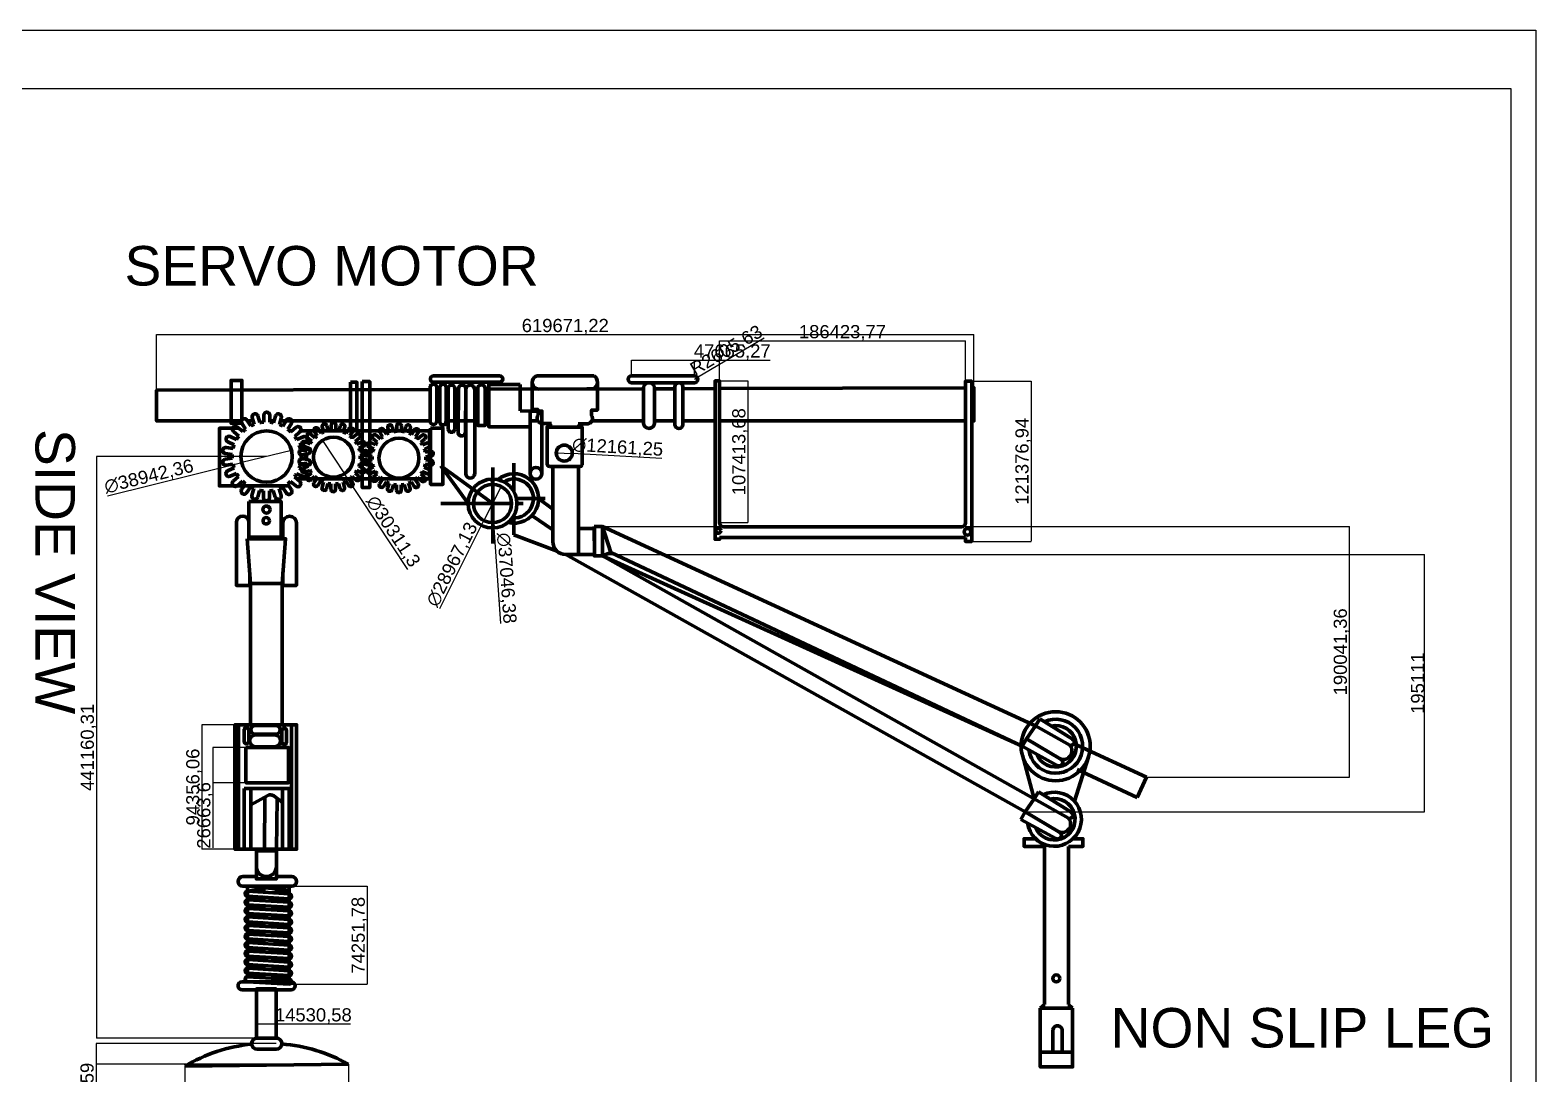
# Model space of a CAD drawing. Header units: millimetres. Extents: x -95389 to 2217635, y -840323 to 355267.
# Drawn here: x 1075869 to 2217635, y -436452 to 355267 of the extents above; entities that cross this region are included whole.
import ezdxf

# ---------------------------------------------------------------- set-up
doc = ezdxf.new("R2010")
doc.units = ezdxf.units.MM
doc.linetypes.add('CENTER', pattern=[50.8, 31.75, -6.35, 6.35, -6.35])
doc.layers.add('DIMENSION', color=2, linetype='Continuous')
doc.layers.add('MAIN FRAM', color=3, linetype='Continuous', lineweight=106)
doc.layers.add('REFRENCE', color=1, linetype='CENTER', lineweight=30)
doc.styles.get("Standard").update_dxf_attribs({"font": 'arial.ttf'})
doc.dimstyles.new('ISO-25', dxfattribs={"dimtxt": 10000, "dimasz": 2.5, "dimexe": 1.25, "dimexo": 0.625, "dimtad": 1, "dimtxsty": 'Standard', "dimcen": 2.5, "dimclrd": 1, "dimclrt": 3, "dimadec": 0, "dimazin": 0, "dimtfac": 1, "dimtmove": 0, "dimatfit": 3, "dimfxl": 1, "dimarcsym": 0})

# ---------------------------------------------------------------- blocks, each defined once
blk = doc.blocks.new('*U31')
at = {"layer": 'MAIN FRAM'}
for p, q in [((-2269, 3784), (-2269, -1515)), ((2269, 3763), (2269, -1515))]:
    blk.add_line(p, q, dxfattribs=at)
blk.add_arc((0, -1515), 2269, 180, 0, dxfattribs=at)
blk = doc.blocks.new('*U32')
at = {"layer": 'MAIN FRAM', "color": 0, "linetype": 'ByBlock', "lineweight": -2, "transparency": 16777216}
for p, rotation in [((919791, 543883), 229.090909090909), ((926238, 549425), 212.7272727272727), ((933986, 552926), 196.3636363636363), ((942406, 554102), 180), ((950816, 552858), 163.6363636363637), ((958535, 549296), 147.2727272727273), ((915166, 536750), 245.4545454545454), ((964938, 543703), 130.909090909091), ((969506, 536532), 114.5454545454546), ((912738, 528602), 261.8181818181818), ((971868, 528365), 98.1818181818182), ((912704, 520100), 278.1818181818181), ((915066, 511933), 294.5454545454544), ((969407, 511716), 65.45454545454547), ((971834, 519863), 81.81818181818183), ((919634, 504763), 310.9090909090909), ((926037, 499170), 327.2727272727272), ((958334, 499040), 32.72727272727271), ((964781, 504582), 49.09090909090907), ((933756, 495607), 343.6363636363637), ((950586, 495539), 16.36363636363635)]:
    blk.add_blockref('*U31', p, dxfattribs=dict(at, rotation=rotation))
blk.add_blockref('*U31', (942166, 494363), dxfattribs=at)
blk = doc.blocks.new('*U33')
at = {"layer": 'MAIN FRAM'}
for p, q in [((-5656, -31456), (-3771, 0)), ((0, 0), (-1885, -31456))]:
    blk.add_line(p, q, dxfattribs=at)
for centre, start, end in [((-1885, 0), 353.1399, 180), ((-3771, -31456), 173.1399, 0)]:
    blk.add_arc(centre, 1885, start, end, dxfattribs=at)
blk = doc.blocks.new('*U34')
at = {"layer": 'MAIN FRAM', "color": 0, "linetype": 'ByBlock', "lineweight": -2, "transparency": 16777216, "rotation": 90}
for p in [(1240795, -297937), (1240795, -304421), (1240795, -310904), (1240795, -317387), (1240795, -323871), (1240795, -330354), (1240795, -336837), (1240795, -343321), (1240795, -349804), (1240795, -356287), (1240795, -362771)]:
    blk.add_blockref('*U33', p, dxfattribs=at)
blk = doc.blocks.new('*U35')
at = {"layer": 'MAIN FRAM'}
for p, q in [((1872, 31231), (3801, 18164)), ((789, 13161), (2713, 0))]:
    blk.add_line(p, q, dxfattribs=at)
blk = doc.blocks.new('*U36')
at = {"layer": 'MAIN FRAM', "color": 0, "linetype": 'ByBlock', "lineweight": -2, "transparency": 16777216, "rotation": 90}
for p in [(1272250, -299823), (1272250, -306306), (1272250, -312789), (1272250, -319273), (1272250, -325756), (1272250, -332239), (1272250, -338723), (1272250, -345206), (1272250, -351689), (1272250, -358173), (1272250, -364656)]:
    blk.add_blockref('*U35', p, dxfattribs=at)
blk = doc.blocks.new('*U41')
at = {"layer": 'MAIN FRAM'}
for p, q in [((-1766, 2945), (-1766, -1179)), ((1766, 2929), (1766, -1179))]:
    blk.add_line(p, q, dxfattribs=at)
blk.add_arc((0, -1179), 1766, 180, 0, dxfattribs=at)
blk = doc.blocks.new('*U42')
at = {"layer": 'MAIN FRAM', "color": 0, "linetype": 'ByBlock', "lineweight": -2, "transparency": 16777216}
for p, rotation in [((733534, 431293), 180), ((715931, 423339), 229.090909090909), ((720950, 427652), 212.7272727272727), ((726980, 430377), 196.3636363636363), ((740080, 430325), 163.6363636363637), ((746089, 427552), 147.2727272727273), ((751072, 423198), 130.909090909091), ((710441, 411444), 261.8181818181818), ((712331, 417786), 245.4545454545454), ((754628, 417617), 114.5454545454546), ((756467, 411260), 98.1818181818182), ((710415, 404827), 278.1818181818182), ((712254, 398470), 294.5454545454544), ((754550, 398301), 65.45454545454547), ((756440, 404643), 81.81818181818183), ((715809, 392889), 310.9090909090909), ((720793, 388535), 327.2727272727272), ((726801, 385762), 343.6363636363637), ((739902, 385710), 16.36363636363635), ((745932, 388435), 32.72727272727271), ((750950, 392748), 49.09090909090911)]:
    blk.add_blockref('*U41', p, dxfattribs=dict(at, rotation=rotation))
blk.add_blockref('*U41', (733348, 384794), dxfattribs=at)
blk = doc.blocks.new('*U37')
at = {"layer": 'MAIN FRAM'}
for p, q in [((-1766, 2945), (-1766, -1179)), ((1766, 2929), (1766, -1179))]:
    blk.add_line(p, q, dxfattribs=at)
blk.add_arc((0, -1179), 1766, 180, 0, dxfattribs=at)
blk = doc.blocks.new('*U38')
at = {"layer": 'MAIN FRAM', "color": 0, "linetype": 'ByBlock', "lineweight": -2, "transparency": 16777216}
for p, rotation in [((733534, 431293), 180), ((715931, 423339), 229.090909090909), ((720950, 427652), 212.7272727272727), ((726980, 430377), 196.3636363636363), ((740080, 430325), 163.6363636363637), ((746089, 427552), 147.2727272727273), ((751072, 423198), 130.909090909091), ((710441, 411444), 261.8181818181818), ((712331, 417786), 245.4545454545454), ((754628, 417617), 114.5454545454546), ((756467, 411260), 98.1818181818182), ((710415, 404827), 278.1818181818182), ((712254, 398470), 294.5454545454544), ((754550, 398301), 65.45454545454547), ((756440, 404643), 81.81818181818183), ((715809, 392889), 310.9090909090909), ((720793, 388535), 327.2727272727272), ((726801, 385762), 343.6363636363637), ((739902, 385710), 16.36363636363635), ((745932, 388435), 32.72727272727271), ((750950, 392748), 49.09090909090911)]:
    blk.add_blockref('*U37', p, dxfattribs=dict(at, rotation=rotation))
blk.add_blockref('*U37', (733348, 384794), dxfattribs=at)
blk = doc.blocks.new('*D45')
at = {"layer": 'Defpoints', "color": 0, "transparency": 16777216}
for p in [(1791496, 124283), (1171825, 82072), (1791496, 83970)]:
    blk.add_point(p, dxfattribs=at)
at = {"layer": 'DIMENSION', "color": 0, "lineweight": -2, "transparency": 16777216}
for p, q in [((1171825, 82073), (1171825, 124284)), ((1791496, 83971), (1791496, 124284))]:
    blk.add_line(p, q, dxfattribs=at)
at = {"layer": 'DIMENSION', "color": 1, "lineweight": -2, "transparency": 16777216}
blk.add_line((1171828, 124283), (1791494, 124283), dxfattribs=at)
at = {"layer": 'DIMENSION', "color": 1, "transparency": 16777216}
for points in [[(1171828, 124284), (1171828, 124283), (1171825, 124283)], [(1791494, 124284), (1791494, 124283), (1791496, 124283)]]:
    blk.add_solid(points, dxfattribs=at)
at = {"layer": 'DIMENSION', "color": 3, "transparency": 16777216, "insert": (1481661, 130293), "char_height": 10000, "attachment_point": 5}
blk.add_mtext('619671,22', dxfattribs=at)
blk = doc.blocks.new('*D46')
at = {"layer": 'Defpoints', "color": 0, "transparency": 16777216}
for p in [(1789840, 88875), (1789840, -32502), (1834894, -32502)]:
    blk.add_point(p, dxfattribs=at)
at = {"layer": 'DIMENSION', "color": 0, "lineweight": -2, "transparency": 16777216}
for p, q in [((1789840, 88875), (1834895, 88875)), ((1789840, -32502), (1834895, -32502))]:
    blk.add_line(p, q, dxfattribs=at)
at = {"layer": 'DIMENSION', "color": 1, "lineweight": -2, "transparency": 16777216}
blk.add_line((1834894, 88873), (1834894, -32499), dxfattribs=at)
at = {"layer": 'DIMENSION', "color": 1, "transparency": 16777216}
for points in [[(1834893, 88873), (1834894, 88873), (1834894, 88875)], [(1834893, -32499), (1834894, -32499), (1834894, -32502)]]:
    blk.add_solid(points, dxfattribs=at)
at = {"layer": 'DIMENSION', "color": 3, "transparency": 16777216, "insert": (1828883, 28187), "char_height": 10000, "attachment_point": 5, "rotation": 90}
blk.add_mtext('121376,94', dxfattribs=at)
blk = doc.blocks.new('*D47')
at = {"layer": 'Defpoints', "color": 0, "transparency": 16777216}
for p in [(1785039, 119604), (1598616, 83379), (1785039, 83950)]:
    blk.add_point(p, dxfattribs=at)
at = {"layer": 'DIMENSION', "color": 0, "lineweight": -2, "transparency": 16777216}
for p, q in [((1598616, 83380), (1598616, 119605)), ((1785039, 83951), (1785039, 119605))]:
    blk.add_line(p, q, dxfattribs=at)
at = {"layer": 'DIMENSION', "color": 1, "lineweight": -2, "transparency": 16777216}
blk.add_line((1598618, 119604), (1785037, 119604), dxfattribs=at)
at = {"layer": 'DIMENSION', "color": 1, "transparency": 16777216}
for points in [[(1598618, 119604), (1598618, 119604), (1598616, 119604)], [(1785037, 119604), (1785037, 119604), (1785039, 119604)]]:
    blk.add_solid(points, dxfattribs=at)
at = {"layer": 'DIMENSION', "color": 3, "transparency": 16777216, "insert": (1691827, 125614), "char_height": 10000, "attachment_point": 5}
blk.add_mtext('186423,77', dxfattribs=at)
blk = doc.blocks.new('*D48')
at = {"layer": 'Defpoints', "color": 0, "transparency": 16777216}
for p in [(1598616, 89167), (1598616, -18246), (1620166, -18246)]:
    blk.add_point(p, dxfattribs=at)
at = {"layer": 'DIMENSION', "color": 0, "lineweight": -2, "transparency": 16777216}
for p, q in [((1598616, 89167), (1620167, 89167)), ((1598616, -18246), (1620167, -18246))]:
    blk.add_line(p, q, dxfattribs=at)
at = {"layer": 'DIMENSION', "color": 1, "lineweight": -2, "transparency": 16777216}
blk.add_line((1620166, 89165), (1620166, -18244), dxfattribs=at)
at = {"layer": 'DIMENSION', "color": 1, "transparency": 16777216}
for points in [[(1620166, 89165), (1620167, 89165), (1620166, 89167)], [(1620166, -18244), (1620167, -18244), (1620166, -18246)]]:
    blk.add_solid(points, dxfattribs=at)
at = {"layer": 'DIMENSION', "color": 3, "transparency": 16777216, "insert": (1614156, 35460), "char_height": 10000, "attachment_point": 5, "rotation": 90}
blk.add_mtext('107413,68', dxfattribs=at)
blk = doc.blocks.new('*D49')
at = {"layer": 'Defpoints', "color": 0, "transparency": 16777216}
for p in [(1579547, 104952), (1531882, 92988), (1579547, 92988)]:
    blk.add_point(p, dxfattribs=at)
at = {"layer": 'DIMENSION', "color": 0, "lineweight": -2, "transparency": 16777216}
for p, q in [((1531882, 92989), (1531882, 104954)), ((1579547, 92989), (1579547, 104954))]:
    blk.add_line(p, q, dxfattribs=at)
at = {"layer": 'DIMENSION', "color": 1, "lineweight": -2, "transparency": 16777216}
for p, q in [((1531885, 104952), (1579545, 104952)), ((1579547, 104952), (1637007, 104952))]:
    blk.add_line(p, q, dxfattribs=at)
at = {"layer": 'DIMENSION', "color": 1, "transparency": 16777216}
for points in [[(1531885, 104953), (1531885, 104952), (1531882, 104952)], [(1579545, 104953), (1579545, 104952), (1579547, 104952)]]:
    blk.add_solid(points, dxfattribs=at)
at = {"layer": 'DIMENSION', "color": 3, "transparency": 16777216, "insert": (1608278, 110963), "char_height": 10000, "attachment_point": 5}
blk.add_mtext('47665,27', dxfattribs=at)
blk = doc.blocks.new('*D50')
at = {"layer": 'Defpoints', "color": 0, "transparency": 16777216}
for p in [(1581792, 91705), (1579547, 90382)]:
    blk.add_point(p, dxfattribs=at)
at = {"layer": 'DIMENSION', "color": 1, "lineweight": -2, "transparency": 16777216}
for p, q in [((1632506, 121583), (1581795, 91706)), ((1579547, 90382), (1581792, 91705))]:
    blk.add_line(p, q, dxfattribs=at)
at = {"layer": 'DIMENSION', "color": 1, "transparency": 16777216}
blk.add_solid([(1581794, 91707), (1581795, 91706), (1581792, 91705)], dxfattribs=at)
at = {"layer": 'DIMENSION', "color": 3, "transparency": 16777216, "insert": (1604100, 111823), "char_height": 10000, "attachment_point": 5, "rotation": 30.504386}
blk.add_mtext('R2605,63', dxfattribs=at)
blk = doc.blocks.new('*D51')
at = {"layer": 'Defpoints', "color": 0, "transparency": 16777216}
for p in [(1474858, 34733), (1487000, 34052)]:
    blk.add_point(p, dxfattribs=at)
at = {"layer": 'DIMENSION', "color": 1, "lineweight": -2, "transparency": 16777216}
for p, q in [((1474856, 34733), (1474853, 34733)), ((1474858, 34733), (1487000, 34052)), ((1554908, 30243), (1487003, 34052))]:
    blk.add_line(p, q, dxfattribs=at)
at = {"layer": 'DIMENSION', "color": 1, "transparency": 16777216}
for points in [[(1474856, 34733), (1474856, 34732), (1474858, 34733)], [(1487003, 34052), (1487003, 34051), (1487000, 34052)]]:
    blk.add_solid(points, dxfattribs=at)
at = {"layer": 'DIMENSION', "color": 3, "transparency": 16777216, "insert": (1521302, 38311), "char_height": 10000, "attachment_point": 5, "rotation": 356.789946}
blk.add_mtext('∅12161,25', dxfattribs=at)
blk = doc.blocks.new('*D52')
at = {"layer": 'Defpoints', "color": 0, "transparency": 16777216}
for p in [(1509790, -21308), (2076266, -21308), (1922466, -211349)]:
    blk.add_point(p, dxfattribs=at)
at = {"layer": 'DIMENSION', "color": 0, "lineweight": -2, "transparency": 16777216}
for p, q in [((1509791, -21308), (2076267, -21308)), ((1922466, -211349), (2076267, -211349))]:
    blk.add_line(p, q, dxfattribs=at)
at = {"layer": 'DIMENSION', "color": 1, "lineweight": -2, "transparency": 16777216}
blk.add_line((2076266, -211347), (2076266, -21310), dxfattribs=at)
at = {"layer": 'DIMENSION', "color": 1, "transparency": 16777216}
for points in [[(2076265, -21310), (2076266, -21310), (2076266, -21308)], [(2076265, -211347), (2076266, -211347), (2076266, -211349)]]:
    blk.add_solid(points, dxfattribs=at)
at = {"layer": 'DIMENSION', "color": 3, "transparency": 16777216, "insert": (2070255, -116329), "char_height": 10000, "attachment_point": 5, "rotation": 90}
blk.add_mtext('190041,36', dxfattribs=at)
blk = doc.blocks.new('*D53')
at = {"layer": 'Defpoints', "color": 0, "transparency": 16777216}
for p in [(1481980, -42516), (2133106, -42516), (1830394, -237627)]:
    blk.add_point(p, dxfattribs=at)
at = {"layer": 'DIMENSION', "color": 0, "lineweight": -2, "transparency": 16777216}
for p, q in [((1481981, -42516), (2133107, -42516)), ((1830395, -237627), (2133107, -237627))]:
    blk.add_line(p, q, dxfattribs=at)
at = {"layer": 'DIMENSION', "color": 1, "lineweight": -2, "transparency": 16777216}
blk.add_line((2133106, -237625), (2133106, -42519), dxfattribs=at)
at = {"layer": 'DIMENSION', "color": 1, "transparency": 16777216}
for points in [[(2133105, -42519), (2133106, -42519), (2133106, -42516)], [(2133105, -237625), (2133106, -237625), (2133106, -237627)]]:
    blk.add_solid(points, dxfattribs=at)
at = {"layer": 'DIMENSION', "color": 3, "transparency": 16777216, "insert": (2127999, -140072), "char_height": 10000, "attachment_point": 5, "rotation": 90}
blk.add_mtext('195111', dxfattribs=at)
blk = doc.blocks.new('*D54')
at = {"layer": 'Defpoints', "color": 0, "transparency": 16777216}
for p in [(1193087, -430660), (1317239, -429097), (1317239, -492252)]:
    blk.add_point(p, dxfattribs=at)
at = {"layer": 'DIMENSION', "color": 0, "lineweight": -2, "transparency": 16777216}
for p, q in [((1193087, -430661), (1193087, -492253)), ((1317239, -429098), (1317239, -492253))]:
    blk.add_line(p, q, dxfattribs=at)
at = {"layer": 'DIMENSION', "color": 1, "lineweight": -2, "transparency": 16777216}
blk.add_line((1193090, -492252), (1317237, -492252), dxfattribs=at)
at = {"layer": 'DIMENSION', "color": 1, "transparency": 16777216}
for points in [[(1193090, -492252), (1193090, -492252), (1193087, -492252)], [(1317237, -492252), (1317237, -492252), (1317239, -492252)]]:
    blk.add_solid(points, dxfattribs=at)
at = {"layer": 'DIMENSION', "color": 3, "transparency": 16777216, "insert": (1255163, -486242), "char_height": 10000, "attachment_point": 5}
blk.add_mtext('124151,76', dxfattribs=at)
blk = doc.blocks.new('*D55')
at = {"layer": 'Defpoints', "color": 0, "transparency": 16777216}
for p in [(1262552, -398606), (1248021, -409333), (1262552, -409333)]:
    blk.add_point(p, dxfattribs=at)
at = {"layer": 'DIMENSION', "color": 0, "lineweight": -2, "transparency": 16777216}
for p, q in [((1248021, -409332), (1248021, -398605)), ((1262552, -409332), (1262552, -398605))]:
    blk.add_line(p, q, dxfattribs=at)
at = {"layer": 'DIMENSION', "color": 1, "lineweight": -2, "transparency": 16777216}
for p, q in [((1248024, -398606), (1262549, -398606)), ((1262552, -398606), (1318688, -398606))]:
    blk.add_line(p, q, dxfattribs=at)
at = {"layer": 'DIMENSION', "color": 1, "transparency": 16777216}
for points in [[(1248024, -398606), (1248024, -398607), (1248021, -398606)], [(1262549, -398606), (1262549, -398607), (1262552, -398606)]]:
    blk.add_solid(points, dxfattribs=at)
at = {"layer": 'DIMENSION', "color": 3, "transparency": 16777216, "insert": (1290621, -392596), "char_height": 10000, "attachment_point": 5}
blk.add_mtext('14530,58', dxfattribs=at)
blk = doc.blocks.new('*D56')
at = {"layer": 'Defpoints', "color": 0, "transparency": 16777216}
for p in [(1272250, -294162), (1272025, -368413), (1331559, -368413)]:
    blk.add_point(p, dxfattribs=at)
at = {"layer": 'DIMENSION', "color": 0, "lineweight": -2, "transparency": 16777216}
for p, q in [((1272251, -294162), (1331560, -294162)), ((1272026, -368413), (1331560, -368413))]:
    blk.add_line(p, q, dxfattribs=at)
at = {"layer": 'DIMENSION', "color": 1, "lineweight": -2, "transparency": 16777216}
blk.add_line((1331559, -294164), (1331559, -368411), dxfattribs=at)
at = {"layer": 'DIMENSION', "color": 1, "transparency": 16777216}
for points in [[(1331559, -294164), (1331559, -294164), (1331559, -294162)], [(1331559, -368411), (1331559, -368411), (1331559, -368413)]]:
    blk.add_solid(points, dxfattribs=at)
at = {"layer": 'DIMENSION', "color": 3, "transparency": 16777216, "insert": (1325549, -331287), "char_height": 10000, "attachment_point": 5, "rotation": 90}
blk.add_mtext('74251,78', dxfattribs=at)
blk = doc.blocks.new('*D57')
at = {"layer": 'Defpoints', "color": 0, "transparency": 16777216}
for p in [(1231112, -171668), (1206169, -266024), (1231112, -266024)]:
    blk.add_point(p, dxfattribs=at)
at = {"layer": 'DIMENSION', "color": 0, "lineweight": -2, "transparency": 16777216}
for p, q in [((1231111, -171668), (1206168, -171668)), ((1231111, -266024), (1206168, -266024))]:
    blk.add_line(p, q, dxfattribs=at)
at = {"layer": 'DIMENSION', "color": 1, "lineweight": -2, "transparency": 16777216}
blk.add_line((1206169, -171671), (1206169, -266022), dxfattribs=at)
at = {"layer": 'DIMENSION', "color": 1, "transparency": 16777216}
for points in [[(1206169, -171671), (1206170, -171671), (1206169, -171668)], [(1206169, -266022), (1206170, -266022), (1206169, -266024)]]:
    blk.add_solid(points, dxfattribs=at)
at = {"layer": 'DIMENSION', "color": 3, "transparency": 16777216, "insert": (1200159, -218846), "char_height": 10000, "attachment_point": 5, "rotation": 90}
blk.add_mtext('94356,06', dxfattribs=at)
blk = doc.blocks.new('*D58')
at = {"layer": 'Defpoints', "color": 0, "transparency": 16777216}
for p in [(1239462, -188954), (1214478, -215618), (1239462, -215618)]:
    blk.add_point(p, dxfattribs=at)
at = {"layer": 'DIMENSION', "color": 0, "lineweight": -2, "transparency": 16777216}
for p, q in [((1239461, -188954), (1214477, -188954)), ((1239461, -215618), (1214477, -215618))]:
    blk.add_line(p, q, dxfattribs=at)
at = {"layer": 'DIMENSION', "color": 1, "lineweight": -2, "transparency": 16777216}
for p, q in [((1214478, -188957), (1214478, -215616)), ((1214478, -215618), (1214478, -265069))]:
    blk.add_line(p, q, dxfattribs=at)
at = {"layer": 'DIMENSION', "color": 1, "transparency": 16777216}
for points in [[(1214478, -188957), (1214479, -188957), (1214478, -188954)], [(1214478, -215616), (1214479, -215616), (1214478, -215618)]]:
    blk.add_solid(points, dxfattribs=at)
at = {"layer": 'DIMENSION', "color": 3, "transparency": 16777216, "insert": (1208468, -240345), "char_height": 10000, "attachment_point": 5, "rotation": 90}
blk.add_mtext('26663,6', dxfattribs=at)
blk = doc.blocks.new('*D59')
at = {"layer": 'Defpoints', "color": 0, "transparency": 16777216}
for p in [(1274109, 36482), (1236296, 27172)]:
    blk.add_point(p, dxfattribs=at)
at = {"layer": 'DIMENSION', "color": 1, "lineweight": -2, "transparency": 16777216}
for p, q in [((1274109, 36482), (1236296, 27172)), ((1274112, 36483), (1274114, 36484)), ((1134534, 2117), (1236294, 27172))]:
    blk.add_line(p, q, dxfattribs=at)
at = {"layer": 'DIMENSION', "color": 1, "transparency": 16777216}
for points in [[(1274111, 36483), (1274112, 36483), (1274109, 36482)], [(1236294, 27172), (1236294, 27171), (1236296, 27172)]]:
    blk.add_solid(points, dxfattribs=at)
at = {"layer": 'DIMENSION', "color": 3, "transparency": 16777216, "insert": (1166037, 16231), "char_height": 10000, "attachment_point": 5, "rotation": 13.832077}
blk.add_mtext('∅38942,36', dxfattribs=at)
blk = doc.blocks.new('*D60')
at = {"layer": 'Defpoints', "color": 0, "transparency": 16777216}
for p in [(1297498, 43974), (1314227, 18697)]:
    blk.add_point(p, dxfattribs=at)
at = {"layer": 'DIMENSION', "color": 1, "lineweight": -2, "transparency": 16777216}
for p, q in [((1297497, 43976), (1297495, 43978)), ((1297498, 43974), (1314227, 18697)), ((1362175, -53747), (1314229, 18695))]:
    blk.add_line(p, q, dxfattribs=at)
at = {"layer": 'DIMENSION', "color": 1, "transparency": 16777216}
for points in [[(1297497, 43976), (1297496, 43976), (1297498, 43974)], [(1314229, 18695), (1314228, 18695), (1314227, 18697)]]:
    blk.add_solid(points, dxfattribs=at)
at = {"layer": 'DIMENSION', "color": 3, "transparency": 16777216, "insert": (1350720, -25254), "char_height": 10000, "attachment_point": 5, "rotation": 303.498635}
blk.add_mtext('∅30311,3', dxfattribs=at)
blk = doc.blocks.new('*D61')
at = {"layer": 'Defpoints', "color": 0, "transparency": 16777216}
for p in [(1255203, 31827), (1126152, -409333), (1262552, -409333)]:
    blk.add_point(p, dxfattribs=at)
at = {"layer": 'DIMENSION', "color": 0, "lineweight": -2, "transparency": 16777216}
for p, q in [((1255202, 31827), (1126151, 31827)), ((1262551, -409333), (1126151, -409333))]:
    blk.add_line(p, q, dxfattribs=at)
at = {"layer": 'DIMENSION', "color": 1, "lineweight": -2, "transparency": 16777216}
blk.add_line((1126152, 31825), (1126152, -409330), dxfattribs=at)
at = {"layer": 'DIMENSION', "color": 1, "transparency": 16777216}
for points in [[(1126152, 31825), (1126153, 31825), (1126152, 31827)], [(1126152, -409330), (1126153, -409330), (1126152, -409333)]]:
    blk.add_solid(points, dxfattribs=at)
at = {"layer": 'DIMENSION', "color": 3, "transparency": 16777216, "insert": (1120142, -188753), "char_height": 10000, "attachment_point": 5, "rotation": 90}
blk.add_mtext('441160,31', dxfattribs=at)
blk = doc.blocks.new('*D62')
at = {"layer": 'Defpoints', "color": 0, "transparency": 16777216}
for p in [(1262552, -413496), (1125972, -429097), (1317239, -429097)]:
    blk.add_point(p, dxfattribs=at)
at = {"layer": 'DIMENSION', "color": 0, "lineweight": -2, "transparency": 16777216}
for p, q in [((1262551, -413496), (1125971, -413496)), ((1317239, -429097), (1125971, -429097))]:
    blk.add_line(p, q, dxfattribs=at)
at = {"layer": 'DIMENSION', "color": 1, "lineweight": -2, "transparency": 16777216}
for p, q in [((1125972, -413498), (1125972, -429095)), ((1125972, -429097), (1125972, -485234))]:
    blk.add_line(p, q, dxfattribs=at)
at = {"layer": 'DIMENSION', "color": 1, "transparency": 16777216}
for points in [[(1125971, -413498), (1125972, -413498), (1125972, -413496)], [(1125971, -429095), (1125972, -429095), (1125972, -429097)]]:
    blk.add_solid(points, dxfattribs=at)
at = {"layer": 'DIMENSION', "color": 3, "transparency": 16777216, "insert": (1119962, -457167), "char_height": 10000, "attachment_point": 5, "rotation": 90}
blk.add_mtext('15601,59', dxfattribs=at)
blk = doc.blocks.new('*D63')
at = {"layer": 'Defpoints', "color": 0, "transparency": 16777216}
for p in [(1433007, 9092), (1419998, -16790)]:
    blk.add_point(p, dxfattribs=at)
at = {"layer": 'DIMENSION', "color": 1, "lineweight": -2, "transparency": 16777216}
for p, q in [((1433007, 9092), (1419998, -16790)), ((1433008, 9095), (1433009, 9097)), ((1386521, -83398), (1419997, -16792))]:
    blk.add_line(p, q, dxfattribs=at)
at = {"layer": 'DIMENSION', "color": 1, "transparency": 16777216}
for points in [[(1433007, 9095), (1433008, 9094), (1433007, 9092)], [(1419997, -16792), (1419997, -16792), (1419998, -16790)]]:
    blk.add_solid(points, dxfattribs=at)
at = {"layer": 'DIMENSION', "color": 3, "transparency": 16777216, "insert": (1396258, -50276), "char_height": 10000, "attachment_point": 5, "rotation": 63.315611}
blk.add_mtext('∅28967,13', dxfattribs=at)
blk = doc.blocks.new('*D64')
at = {"layer": 'Defpoints', "color": 0, "transparency": 16777216}
for p in [(1425222, 14630), (1427783, -22328)]:
    blk.add_point(p, dxfattribs=at)
at = {"layer": 'DIMENSION', "color": 1, "lineweight": -2, "transparency": 16777216}
for p, q in [((1425221, 14633), (1425221, 14635)), ((1425222, 14630), (1427783, -22328)), ((1432804, -94776), (1427783, -22330))]:
    blk.add_line(p, q, dxfattribs=at)
at = {"layer": 'DIMENSION', "color": 1, "transparency": 16777216}
for points in [[(1425222, 14633), (1425221, 14633), (1425222, 14630)], [(1427784, -22330), (1427783, -22330), (1427783, -22328)]]:
    blk.add_solid(points, dxfattribs=at)
at = {"layer": 'DIMENSION', "color": 3, "transparency": 16777216, "insert": (1436614, -60453), "char_height": 10000, "attachment_point": 5, "rotation": 273.964711}
blk.add_mtext('∅37046,38', dxfattribs=at)

msp = doc.modelspace()

# ---------------------------------------------------------------- linework, layer by layer
at = {"layer": 'DIMENSION'}
for points in [[(-95388.93, 355266.945), (2217635.081, 355266.945), (2217635.081, -840323.327), (-95388.93, -840323.327)], [(-53781.675, 310856.767), (2198722.825, 310856.767), (2198722.825, -798921.252), (-53781.675, -798921.252)]]:
    msp.add_lwpolyline(points, close=True, dxfattribs=at)
at = {"layer": 'MAIN FRAM', "color": 0}
for p, q in [((1447540.442, 66401.454), (1447540.442, 86451.488)), ((1454996.399, 66317.74), (1447540.442, 66401.454)), ((1467849.065, 54105.91), (1471187.091, 56855.267)), ((1494377.098, 54105.91), (1467849.065, 54105.91)), ((1491401.262, 56511.37), (1494377.098, 54105.91)), ((1407979.151, -3848.662), (1387270.04, 24769.314)), ((1387270.04, 24769.314), (1426623.778, -3848.662)), ((1426623.778, 23500.946), (1426623.778, -34080.936)), ((1442726.047, 5090.005), (1442726.047, 26699.942)), ((1442726.047, 26699.942), (1442726.047, 5090.005)), ((1444612.556, 40.874), (1466496.443, 40.874)), ((1466496.443, 40.874), (1444612.556, 40.874)), ((1461466.906, 40.874), (1472202.728, -8181.421)), ((1426502.339, -3848.662), (1387333.187, -3848.662)), ((1387333.187, -3848.662), (1426502.339, -3848.662)), ((1426623.778, -34080.936), (1426502.339, -3848.662)), ((1426502.339, -3848.662), (1440985.904, -3848.662)), ((1445025.526, -3848.662), (1449616.036, -3848.662)), ((1442726.047, -12787.329), (1442726.047, -27682.945)), ((1472202.728, -23792.191), (1456266.684, -12915.628)), ((1509790.231, -21307.825), (1516289.975, -40969.981)), ((1839223.517, -173015.298), (1509790.231, -21307.825)), ((1475514.064, -40072.98), (1442726.047, -27682.945)), ((1830393.903, -237627.428), (1481980.224, -42516.432)), ((1516289.975, -40969.981), (1509998.721, -43599.658)), ((1509998.721, -43599.658), (1516289.975, -40969.981)), ((1828194.451, -187994.381), (1509998.721, -43599.658)), ((1509998.721, -43599.658), (1837156.061, -227819.697)), ((1516289.975, -40969.981), (1828194.451, -187994.381)), ((1841438.119, -167164.024), (1838153.516, -172414.355)), ((1866783.124, -182883.516), (1841438.119, -167164.024)), ((1828194.451, -187994.381), (1831391.358, -182222.087)), ((1831391.358, -182222.087), (1838153.516, -172414.355)), ((1856876.937, -197431.755), (1831391.358, -182222.087)), ((1838153.516, -172414.355), (1864163.819, -187022.488)), ((1828194.451, -187994.381), (1854599.614, -202490.876)), ((1922465.679, -211349.184), (1867421.982, -186000.986)), ((1828234.817, -194751.326), (1837156.061, -227819.697)), ((1878453.22, -195916.439), (1867673.233, -229580.819)), ((1869755.052, -205679.34), (1915288.023, -226922.969)), ((1915288.023, -226922.969), (1922465.679, -211349.184)), ((1243191.946, -232373.303), (1256014.091, -225203.731)), ((1253889.026, -226391.972), (1253656.395, -266024.408)), ((1260578.023, -225520.931), (1267198.087, -230539.186)), ((1263261.973, -227555.465), (1262656.337, -266024.408)), ((1830393.903, -237627.428), (1837156.061, -227819.697)), ((1837156.061, -227819.697), (1830393.903, -237627.428)), ((1840440.664, -222569.366), (1837156.061, -227819.697)), ((1837156.061, -227819.697), (1863166.364, -242427.829)), ((1865785.669, -238288.858), (1840440.664, -222569.366)), ((1827196.996, -243399.723), (1830393.903, -237627.428)), ((1855879.482, -252837.096), (1830393.903, -237627.428)), ((1827196.996, -243399.723), (1853602.159, -257896.217)), ((1247449.969, -279223.777), (1247449.969, -286797.293)), ((1262597.001, -286797.293), (1262597.001, -279223.777)), ((1240794.545, -294161.526), (1272250.342, -297110.284)), ((1240794.545, -362770.681), (1240794.545, -294161.526)), ((1254086.38, -295407.541), (1254086.38, -296021.585)), ((1272250.342, -294161.526), (1272250.342, -364656.056)), ((1841848.581, -386477.381), (1845150.523, -383778.289)), ((1841848.581, -386477.381), (1866381.493, -386477.381)), ((1866381.493, -386477.381), (1863303.89, -383776.898)), ((1193087.409, -430660.394), (1317239.172, -429097.481))]:
    msp.add_line(p, q, dxfattribs=at)
for points in [[(1381673.907, 92952.634), (1431998.521, 92952.634)], [(1461772.19, 93133.86), (1503211.968, 93133.86)], [(1531882.133, 92987.896), (1579547.398, 92987.896)], [(1236119.52, 58781.933), (1171825.066, 58781.933), (1171825.066, 82072.136), (1379126.366, 82707.111)], [(1236426.685, 57067.31), (1236426.685, 57067.31), (1228193.91, 57067.31), (1228193.91, 89582.956), (1236426.685, 89582.956), (1236426.685, 59520.913)], [(1379126.366, 58781.933), (1379126.366, 84145.616)], [(1431998.521, 88300.919), (1381673.907, 88300.919)], [(1384335.823, 84145.616), (1384335.823, 58781.933)], [(1384335.823, 82723.068), (1386537.599, 82729.812)], [(1386537.599, 58018.71), (1386537.599, 84199.256)], [(1391318.701, 84199.256), (1391318.701, 58018.71)], [(1391318.701, 82744.457), (1392897.261, 82749.292)], [(1392897.261, 52699.258), (1392897.261, 83587.034)], [(1397843.673, 83587.034), (1397843.673, 52699.258)], [(1397843.673, 82764.443), (1400643.442, 82773.019)], [(1400378.464, 50212.072), (1400647.692, 83295.22)], [(1406222.917, 83249.85), (1405953.689, 50166.701)], [(1406219.176, 82790.098), (1406246.473, 82790.181)], [(1406245.788, 86060.24), (1406245.788, 86082.482)], [(1406245.788, 18807.259), (1406245.788, 82790.179)], [(1412964.984, 82810.76), (1415327.531, 82817.997)], [(1412966.149, 82810.764), (1412966.149, 18807.259)], [(1420970.961, 83389.968), (1420970.961, 55385.716), (1415269.561, 55385.716), (1415269.561, 83389.968)], [(1420916.442, 82835.116), (1541033.888, 83203.042)], [(1454996.399, 66317.74), (1454996.399, 54459.083), (1423637.536, 54459.083), (1423637.536, 86451.488), (1447540.442, 86451.488)], [(1502897.725, 83086.229), (1497987.979, 83100.175)], [(1579547.398, 87776.641), (1531882.133, 87776.641)], [(1541010.746, 83639.998), (1541010.746, 57316.347)], [(1549263.49, 83228.25), (1564758.946, 83275.714)], [(1549284.033, 57316.347), (1549284.033, 83639.998)], [(1564758.946, 84699.235), (1564758.946, 56103.786)], [(1570913.759, 56103.786), (1570913.759, 84699.235)], [(1570913.759, 83294.566), (1595265.235, 83369.156)], [(1598615.554, -29616.678), (1598615.554, -30871.701), (1595265.235, -30871.701), (1595265.235, 89167.335), (1598615.554, 89167.335), (1598615.554, -18246.341)], [(1598615.554, 83379.418), (1785039.321, 83950.444)], [(1785039.321, -18588.054), (1785039.321, 88875.097), (1789839.656, 88875.097), (1789839.656, -32501.842), (1785039.321, -32501.842), (1785039.321, -29616.678)], [(1789839.656, 83965.148), (1791496.287, 83970.222), (1791496.287, 58781.933), (1789839.656, 58781.933)], [(1245047.721, 58781.933), (1240719.48, 58781.933)], [(1260876.878, 58781.933), (1257591.372, 58781.933)], [(1379126.37, 58781.933), (1265606.797, 58781.933)], [(1386662.708, 58781.933), (1384335.819, 58781.933)], [(1415269.561, 58781.933), (1391193.592, 58781.933)], [(1423637.536, 58781.933), (1420970.961, 58781.933)], [(1454996.399, 19072.792), (1454996.399, 66317.74), (1463903.579, 66317.74), (1463903.579, 19072.792)], [(1460981.944, 58781.933), (1454996.399, 58781.933)], [(1541010.746, 58781.933), (1501806.426, 58781.933)], [(1564758.946, 58781.933), (1549284.033, 58781.933)], [(1595265.235, 58781.933), (1570913.759, 58781.933)], [(1785039.321, 58781.933), (1598615.554, 58781.933)], [(1272126.174, 9469.748), (1219425.041, 9469.748), (1219425.041, 53282.409), (1234089.894, 53282.409)], [(1272724.849, 51298.534), (1274391.074, 51298.534)], [(1281041.01, 51298.534), (1378766.998, 51298.534), (1378766.998, 15004.549), (1277899.65, 15004.549)], [(1319501.427, 46491.126), (1320798.356, 46491.126)], [(1369201.665, 45791.661), (1370498.594, 45791.661)], [(1467849.065, 26396.424), (1467849.065, 54105.91), (1494377.098, 54105.91), (1494377.098, 25529.281)], [(1493067.41, 24219.592), (1470025.896, 24219.592)], [(1472202.728, -32738.936), (1472202.728, 24219.592)], [(1491757.721, 24219.592), (1491757.721, -42516.432), (1481980.224, -42516.432)], [(1242469.226, -56668.019), (1242469.226, -65973.494), (1232326.938, -65973.494), (1232326.938, -18165.448)], [(1277742.91, -18489.46), (1277742.91, -65973.494), (1267600.622, -65973.494), (1267600.622, -55741.98)], [(1267600.622, -30494.676), (1267600.622, -18489.46)], [(1601977.927, -21608.714), (1782018.661, -21608.714)], [(1242469.226, -29441.634), (1242469.226, -30494.676)], [(1785039.321, -29616.678), (1598615.554, -29616.678)], [(1243098.27, -171668.344), (1243098.27, -64600.549), (1266897.896, -64600.549), (1266897.896, -171668.344)], [(1231111.87, -266024.408), (1231111.87, -171668.344), (1233814.541, -171668.344), (1233814.541, -266024.408)], [(1238055.799, -184230.059), (1238055.799, -175711.222)], [(1241715.409, -175711.222), (1241715.409, -184230.059)], [(1246637.445, -172216.911), (1262102.028, -172216.911)], [(1262102.028, -178860.346), (1246637.445, -178860.346)], [(1246773.68, -179313.42), (1261288.463, -179313.42)], [(1266718.343, -184677.566), (1266718.343, -176158.73)], [(1270377.953, -176158.73), (1270377.953, -184677.566)], [(1277956.379, -266024.408), (1277956.379, -171668.344), (1274186.224, -171668.344), (1274186.224, -266024.408)], [(1261288.463, -188254.394), (1246773.68, -188254.394)], [(1845150.523, -263912.318), (1829608.212, -263912.318), (1829608.212, -258052.929), (1838294.848, -258052.929)], [(1866741.787, -258052.929), (1874201.103, -258052.929), (1874201.103, -263912.318), (1863303.89, -263912.318)], [(1247449.969, -279223.777), (1247449.969, -267371.324), (1262597.001, -267371.324), (1262597.001, -279223.777)], [(1267198.087, -266024.408), (1272289.54, -266024.408)], [(1845150.523, -383778.289), (1845150.523, -263912.318)], [(1863303.89, -263912.318), (1863303.89, -383776.898)], [(1237187.403, -286797.293), (1247449.969, -286797.293)], [(1274252.753, -294161.526), (1237187.403, -294161.526)], [(1262597.001, -286797.293), (1262597.001, -288560.865), (1247449.969, -288560.865), (1247449.969, -286797.293)], [(1262597.001, -286797.293), (1274252.753, -286797.293)], [(1236556.184, -366541.431), (1274135.718, -366541.431)], [(1273831.142, -372643.226), (1236556.184, -372643.226)], [(1247494.576, -409332.958), (1247494.576, -372053.254), (1262430.98, -372053.254), (1262430.98, -409332.958)], [(1866381.493, -386477.381), (1866381.493, -419865.699), (1841848.581, -419865.699), (1841848.581, -386477.381)], [(1247494.576, -409332.958), (1262551.897, -409332.958)], [(1858482.481, -403202.044), (1858482.481, -403202.044), (1858482.481, -419865.699), (1851277.777, -419865.699), (1851277.777, -403057.249)], [(1262551.897, -417658.83), (1248021.32, -417658.83)]]:
    msp.add_lwpolyline(points, dxfattribs=at)
for points in [[(1318921.035, 88191.498), (1323648.444, 88191.498), (1323648.444, 52238.033), (1318921.035, 52238.033)], [(1327724.588, 88619.458), (1333395.398, 88619.458), (1333395.398, 8288.529), (1327724.588, 8288.529)], [(1379466.415, 53419.452), (1388829.256, 53419.452), (1388829.256, 10700.865), (1379466.415, 10700.865)], [(1241821.204, -2163.957), (1266225.111, -2163.957), (1266225.111, -29441.634), (1241821.204, -29441.634)], [(1491757.721, -42516.432), (1503743.914, -42516.432), (1503743.914, -22662), (1491757.721, -22662)], [(1503535.425, -21307.825), (1509790.231, -21307.825), (1509998.721, -43599.658), (1503743.914, -43599.658)], [(1240393.701, -30494.676), (1269603.42, -30494.676), (1266897.896, -64600.549), (1243098.27, -64600.549)], [(1231111.87, -171668.344), (1277956.379, -171668.344), (1277956.379, -266024.408), (1231111.87, -266024.408)], [(1239461.768, -188954.492), (1271830.068, -188954.492), (1271830.068, -215618.09), (1239461.768, -215618.09)], [(1238067.136, -219912.595), (1243204.746, -219912.595), (1243204.746, -266024.408), (1238067.136, -266024.408)], [(1243204.746, -219912.595), (1267198.087, -219912.595), (1267198.087, -266024.408), (1243204.746, -266024.408)], [(1267198.087, -219912.595), (1272289.54, -219912.595), (1272289.54, -266024.408), (1267198.087, -266024.408)], [(1841848.581, -419865.699), (1866364.438, -419865.699), (1866364.438, -431110.61), (1841848.581, -431110.61)]]:
    msp.add_lwpolyline(points, close=True, dxfattribs=at)
for points in [[(1471187.091, 56855.267), (1464522.132, 56855.267, -0.5970790593), (1461001.028, 63389.497), (1461001.028, 67410.565), (1456569.134, 67402.436), (1456569.134, 82944.322), (1456569.134, 87404.477)], [(1491401.262, 56511.37), (1498066.221, 56511.37, 0.5970790593), (1501587.325, 63045.6), (1501587.325, 67066.667), (1506019.219, 67058.539), (1506019.219, 82600.425), (1506019.219, 87060.58)]]:
    msp.add_lwpolyline(points, format="xyb", dxfattribs=at)
for centre, radius in [((1255202.616, 31827.354), 19471.18), ((1305862.765, 31335.474), 15155.651), ((1355563.003, 30636.01), 15155.651), ((1480929.277, 34392.228), 6080.623), ((1459449.989, 19072.792), 4453.59), ((1426502.339, -3848.662), 18523.188), ((1426502.339, -3848.662), 14483.566), ((1255101.609, -8384.455), 2671.947), ((1254900.354, -16931.301), 2384.114), ((1597691.188, -24405.142), 1935.337), ((1786593.351, -25288.85), 2468.005), ((1853515.773, -187930.985), 26184.8), ((1854008.89, -363999.417), 2671.861)]:
    msp.add_circle(centre, radius, dxfattribs=at)
for centre, radius, start, end in [((1381673.907, 90626.777), 2325.858, 90, 270), ((1431998.521, 90626.777), 2325.858, 270, 90), ((1461617.553, 88047.06), 5089.15, 88.258764342, 271.741235658), ((1500457.332, 88191.283), 5658.365, 295.549414738, 60.867860661), ((1531882.133, 90382.269), 2605.627, 90, 270), ((1579547.398, 90382.269), 2605.627, 270, 90), ((1381731.094, 84145.616), 2604.729, 0, 180), ((1388928.15, 84199.256), 2390.551, 0, 180), ((1395370.467, 83587.034), 2473.206, 0, 180), ((1403435.305, 83272.535), 2787.705, 359.53374108, 179.53374108), ((1409605.968, 82722.302), 3360.18, 0, 180), ((1418120.261, 83389.968), 2850.7, 348.776469301, 191.574529785), ((1500457.332, 88191.283), 5658.365, 244.125099772, 244.801584348), ((1545147.39, 83639.998), 4136.644, 354.2875114, 186.063487686), ((1567836.353, 84699.235), 3077.406, 0, 180), ((1255202.616, 31827.354), 26194.569, 94.707076281, 101.131404993), ((1255202.616, 31827.354), 26194.569, 78.343439918, 84.767768628), ((1381731.094, 58786.666), 2604.729, 180, 0), ((1388928.15, 58018.71), 2390.551, 161.38142591, 18.61857409), ((1545147.39, 57316.347), 4136.644, 180, 0), ((1255202.616, 31827.354), 26194.569, 143.797985375, 150.222314087), ((1255202.616, 31827.354), 26194.569, 127.434349011, 133.858677722), ((1255202.616, 31827.354), 26194.569, 111.070712639, 117.495041355), ((1255202.616, 31827.354), 26194.569, 61.979803556, 68.404132267), ((1255202.616, 31827.354), 26194.569, 45.616167189, 52.0404959), ((1255202.616, 31827.354), 26194.569, 29.252530827, 35.67685954), ((1305862.765, 31335.474), 20388.891, 127.434349011, 133.858677722), ((1305862.765, 31335.474), 20388.891, 111.070712639, 117.495041355), ((1305862.765, 31335.474), 20388.891, 94.707076281, 101.131404993), ((1305862.765, 31335.474), 20388.891, 78.343439918, 84.767768628), ((1305862.765, 31335.474), 20388.891, 61.979803556, 68.404132267), ((1305862.765, 31335.474), 20388.891, 45.616167189, 52.0404959), ((1355563.003, 30636.01), 20388.891, 127.434349011, 133.858677722), ((1355563.003, 30636.01), 20388.891, 111.070712639, 117.495041355), ((1355563.003, 30636.01), 20388.891, 94.707076281, 101.131404993), ((1355563.003, 30636.01), 20388.891, 78.343439918, 84.767768628), ((1355563.003, 30636.01), 20388.891, 61.979803556, 68.404132267), ((1355563.003, 30636.01), 20388.891, 45.616167189, 52.0404959), ((1395370.467, 52699.258), 2473.206, 180, 0), ((1403166.076, 50189.387), 2787.705, 179.53374108, 359.53374108), ((1567836.353, 56103.786), 3077.406, 180, 0), ((1255202.616, 31827.354), 26194.569, 160.161621736, 166.585950449), ((1255202.616, 31827.354), 26194.569, 12.888894463, 19.313223176), ((1305862.765, 31335.474), 20388.891, 160.161621736, 166.585950449), ((1305862.765, 31335.474), 20388.891, 143.797985375, 150.222314087), ((1305862.765, 31335.474), 20388.891, 29.252530827, 35.67685954), ((1305862.765, 31335.474), 20388.891, 12.888894463, 19.313223176), ((1355563.003, 30636.01), 20388.891, 160.161621736, 166.585950449), ((1355563.003, 30636.01), 20388.891, 143.797985375, 150.222314087), ((1355563.003, 30636.01), 20388.891, 29.252530827, 35.67685954), ((1355563.003, 30636.01), 20388.891, 12.888894463, 19.313223176), ((1255202.616, 31827.354), 26194.569, 176.525258099, 182.949586812), ((1255202.616, 31827.354), 26194.569, 192.888894463, 199.313223176), ((1255202.616, 31827.354), 26194.569, 340.161621736, 346.585950449), ((1255202.616, 31827.354), 26194.569, 356.525258099, 2.949586812), ((1305862.765, 31335.474), 20388.891, 176.525258099, 182.949586812), ((1305862.765, 31335.474), 20388.891, 192.888894463, 199.313223176), ((1305862.765, 31335.474), 20388.891, 340.161621736, 346.585950449), ((1305862.765, 31335.474), 20388.891, 356.525258099, 2.949586812), ((1355563.003, 30636.01), 20388.891, 176.525258099, 182.949586812), ((1355563.003, 30636.01), 20388.891, 192.888894463, 199.313223176), ((1355563.003, 30636.01), 20388.891, 340.161621736, 346.585950449), ((1355563.003, 30636.01), 20388.891, 356.525258099, 2.949586812), ((1470025.896, 26396.424), 2176.832, 180, 270), ((1493067.41, 25529.281), 1309.689, 270, 0), ((1255202.616, 31827.354), 26194.569, 209.252530827, 215.67685954), ((1255202.616, 31827.354), 26194.569, 225.616167189, 232.0404959), ((1255202.616, 31827.354), 26194.569, 307.434349011, 313.858677722), ((1255202.616, 31827.354), 26194.569, 323.797985375, 330.222314087), ((1305862.765, 31335.474), 20388.891, 209.252530827, 215.67685954), ((1305862.765, 31335.474), 20388.891, 225.616167189, 232.0404959), ((1305862.765, 31335.474), 20388.891, 241.979803556, 248.404132267), ((1305862.765, 31335.474), 20388.891, 291.070712639, 297.495041355), ((1305862.765, 31335.474), 20388.891, 307.434349011, 313.858677722), ((1305862.765, 31335.474), 20388.891, 323.797985375, 330.222314087), ((1355563.003, 30636.01), 20388.891, 209.252530827, 215.67685954), ((1355563.003, 30636.01), 20388.891, 225.616167189, 232.0404959), ((1355563.003, 30636.01), 20388.891, 241.979803556, 248.404132267), ((1355563.003, 30636.01), 20388.891, 291.070712639, 297.495041355), ((1355563.003, 30636.01), 20388.891, 307.434349011, 313.858677722), ((1355563.003, 30636.01), 20388.891, 323.797985375, 330.222314087), ((1409605.968, 18807.259), 3360.18, 180, 0), ((1442726.047, 40.874), 18740.859, 256.218569867, 130.745153682), ((1442726.047, 40.874), 14804.765, 265.267231627, 121.696491929), ((1255202.616, 31827.354), 26194.569, 241.979803556, 248.404132267), ((1255202.616, 31827.354), 26194.569, 258.343439918, 264.767768628), ((1255202.616, 31827.354), 26194.569, 274.707076281, 281.131404993), ((1255202.616, 31827.354), 26194.569, 291.070712639, 297.495041355), ((1305862.765, 31335.474), 20388.891, 258.343439918, 264.767768628), ((1305862.765, 31335.474), 20388.891, 274.707076281, 281.131404993), ((1355563.003, 30636.01), 20388.891, 258.343439918, 264.767768628), ((1355563.003, 30636.01), 20388.891, 274.707076281, 281.131404993), ((1237074.071, -18165.448), 4747.133, 0, 180), ((1272671.766, -18489.46), 5071.144, 0, 180), ((1601977.927, -18246.341), 3362.374, 180, 270), ((1782018.661, -18588.054), 3020.661, 270, 0), ((1481980.224, -32738.936), 9777.497, 180, 270), ((1853515.773, -187930.985), 20466.692, 187.967953478, 114.738951312), ((1239885.604, -175711.222), 1829.805, 0, 180), ((1246773.68, -183783.907), 4470.487, 90, 270), ((1246637.445, -175538.628), 3321.718, 90, 270), ((1261288.463, -183783.907), 4470.487, 270, 90), ((1262102.028, -175538.628), 3321.718, 270, 90), ((1268548.148, -176158.73), 1829.805, 0, 180), ((1853515.773, -187930.985), 15712.748, 202.408938586, 102.299369685), ((1865262.308, -184819.369), 2461.79, 243.49886262, 64.537292344), ((1239885.604, -184230.059), 1829.805, 180, 0), ((1268548.148, -184677.566), 1829.805, 180, 0), ((1859348.387, -191406.683), 6512.262, 247.696839924, 42.316199286), ((1856051.903, -200102.492), 2795.267, 238.697745972, 72.833242422), ((1258053.577, -228851.171), 4178.914, 52.836517299, 119.211976797), ((1852518.318, -243336.327), 20466.692, 187.967953478, 114.738951312), ((1852518.318, -243336.327), 15712.748, 202.408938586, 102.299369685), ((1864264.853, -240224.711), 2461.79, 243.49886262, 64.537292344), ((1858350.932, -246812.025), 6512.262, 247.696839924, 42.316199286), ((1855054.448, -255507.834), 2795.267, 238.697745972, 72.833242422), ((1255023.485, -279223.777), 7573.516, 180, 0), ((1237187.403, -290479.409), 3682.116, 90, 270), ((1274252.753, -290479.409), 3682.116, 270, 90), ((1236556.184, -369592.329), 3050.897, 90, 270), ((1273831.142, -369592.329), 3050.897, 270, 90), ((1248021.32, -413495.894), 4162.936, 90, 270), ((1262551.897, -413495.894), 4162.936, 270, 90), ((1854871.284, -403569.771), 3629.872, 354.185630968, 171.882956738), ((1256513.877, -537164.323), 123959.686, 95.852701035, 120.775139988), ((1256915.692, -536898.884), 123531.635, 60.769508425, 85.454016103)]:
    msp.add_arc(centre, radius, start, end, dxfattribs=at)

# ---------------------------------------------------------------- block references
for name, p in [('*U32', (312916.599, -492405.28)), ('*U42', (572421.941, -376707.951)), ('*U38', (622122.18, -377407.416)), ('*U36', (0, 0)), ('*U34', (0, 0))]:
    msp.add_blockref(name, p, dxfattribs=at)

# ---------------------------------------------------------------- texts
at = {"layer": 'DIMENSION', "insert": (1895174.872, -386477.381), "char_height": 29973.6764, "attachment_point": 1}
msp.add_mtext_dynamic_manual_height_columns('NON SLIP LEG', width=324185.86363, gutter_width=149868.382, heights=[0], dxfattribs=at)
at = {"layer": 'MAIN FRAM', "insert": (1147455.356, 191508.667), "char_height": 29973.6764, "attachment_point": 1}
msp.add_mtext_dynamic_manual_height_columns('SERVO MOTOR', width=320133.03268, gutter_width=149868.382, heights=[15385.688], dxfattribs=at)
at = {"layer": 'REFRENCE'}
msp.add_text('SIDE VIEW ', height=29973.6764, rotation=270, dxfattribs=at).set_placement((1079929.721, 52719.656))

# ---------------------------------------------------------------- dimensions: what is measured, and where the dimension line sits
at = {"layer": 'DIMENSION'}
for base, p1, p2, picture, middle in [((1791496.287, 124283.105), (1171825.066, 82072.136), (1791496.287, 83970.222), '*D45', (1481660.676, 130293.279)), ((1785039.321, 119603.936), (1598615.554, 83379.418), (1785039.321, 83950.444), '*D47', (1691827.437, 125614.111)), ((1579547.3984, 104952.3573), (1531882.133, 92987.8965), (1579547.3984, 92987.8965), '*D49', (1608278.3542, 110962.5321)), ((1262551.897, -398606.393), (1248021.32, -409332.958), (1262551.897, -409332.958), '*D55', (1290621.188, -392596.219)), ((1317239.172, -492251.921), (1193087.409, -430660.394), (1317239.172, -429097.481), '*D54', (1255163.29, -486241.746))]:
    dim = msp.add_linear_dim(base=base, p1=p1, p2=p2, dimstyle='ISO-25', dxfattribs=at)
    dim.commit()
    dim.dimension.update_dxf_attribs({"geometry": picture, "text_midpoint": middle})
dim = msp.add_radius_dim(center=(1579547.398, 90382.269), mpoint=(1581792.382, 91704.897), dimstyle='ISO-25', dxfattribs=at)
dim.commit()
dim.dimension.update_dxf_attribs({"geometry": '*D50', "text_midpoint": (1604100.466, 111823.339)})
for base, p1, p2, picture, middle in [((1620166.127, -18246.341), (1598615.554, 89167.335), (1598615.554, -18246.341), '*D48', (1614155.952, 35460.497)), ((1834893.578, -32501.842), (1789839.656, 88875.097), (1789839.656, -32501.842), '*D46', (1828883.403, 28186.627)), ((1126152.213, -409332.958), (1255202.616, 31827.354), (1262551.897, -409332.958), '*D61', (1120142.038, -188752.802)), ((2076265.589, -21307.825), (1922465.679, -211349.184), (1509790.231, -21307.825), '*D52', (2070255.414, -116328.505)), ((2133105.576, -42516.432), (1830393.903, -237627.428), (1481980.224, -42516.432), '*D53', (2127999.222, -140071.93)), ((1206169.367, -266024.408), (1231111.87, -171668.344), (1231111.87, -266024.408), '*D57', (1200159.193, -218846.376)), ((1214478.304, -215618.09), (1239461.768, -188954.492), (1239461.768, -215618.09), '*D58', (1208468.129, -240344.953)), ((1331559.02, -368413.309), (1272250.342, -294161.526), (1272025.143, -368413.309), '*D56', (1325548.845, -331287.417)), ((1125971.833, -429097.481), (1262551.897, -413495.894), (1317239.172, -429097.481), '*D62', (1119961.658, -457166.772))]:
    dim = msp.add_linear_dim(base=base, p1=p1, p2=p2, angle=90, dimstyle='ISO-25', dxfattribs=at)
    dim.commit()
    dim.dimension.update_dxf_attribs({"geometry": picture, "text_midpoint": middle})
for p1, p2, picture, middle in [((1474858.194, 34732.723), (1487000.359, 34051.733), '*D51', (1520956.714, 32147.301)), ((1274109.144, 36482.467), (1236296.089, 27172.241), '*D59', (1167512.875, 10236.626)), ((1297498.101, 43973.756), (1314227.428, 18697.192), '*D60', (1345571.669, -28661.241)), ((1425221.607, 14630.197), (1427783.07, -22327.52), '*D64', (1430455.083, -60880.294)), ((1433006.554, 9092.314), (1419998.123, -16789.638), '*D63', (1401774.348, -53048.19))]:
    dim = msp.add_diameter_dim_2p(p1=p1, p2=p2, dimstyle='ISO-25', dxfattribs=at)
    dim.commit()
    dim.dimension.update_dxf_attribs({"geometry": picture, "text_midpoint": middle, "dimtype": 163})

doc.saveas('drawing.dxf')
